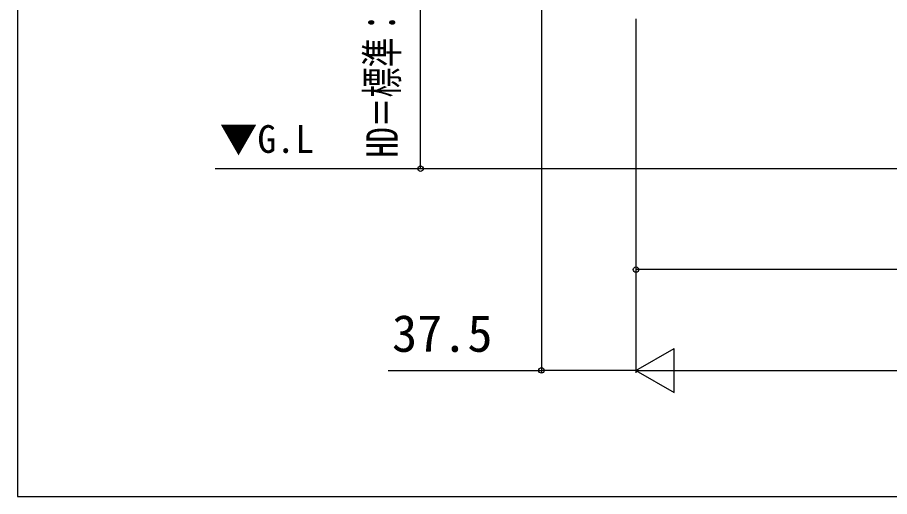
# Model space of a CAD drawing. Units: millimetres, scale not verified. Extents: x -875 to 875, y -1304 to 1297.
# Drawn here: x -875 to -528.8, y -1304.2 to -1114.2 of the extents above; entities that cross this region are included whole.
import ezdxf
from ezdxf.enums import TextEntityAlignment as Align

# ---------------------------------------------------------------- set-up
doc = ezdxf.new("R2010")
doc.units = ezdxf.units.MM
doc.header["$LTSCALE"] = 8
for name, color, linetype in [('0-2_USER1', 3, 'Continuous'), ('0-8_YKK_D', 6, 'Continuous'), ('0-9_YKK_ZWAK', 7, 'Continuous'), ('0-A_YSS_K', 3, 'Continuous')]:
    doc.layers.add(name, color=color, linetype=linetype)
doc.styles.add('ＭＳ ゴシック', font='')
doc.styles.get('ＭＳ ゴシック').set_extended_font_data('MS Gothic')

msp = doc.modelspace()

# ---------------------------------------------------------------- linework, layer by layer
at = {"layer": '0-8_YKK_D'}
for p, q in [((-715, -1174.2), (-715, -914.2)), ((-667.002, -1104.7), (-667.002, -1255.2)), ((-629.502, -1114.7), (-629.502, -1255.2)), ((-629.502, -1114.7), (-629.502, -1255.2)), ((-629.502, -1114.7), (-629.502, -1215.2)), ((-204.502, -1214.2), (-629.502, -1214.2)), ((-629.502, -1254.2), (-614.346, -1245.45)), ((-614.346, -1262.95), (-614.346, -1245.45)), ((-727.83, -1254.2), (-667.002, -1254.2)), ((-629.502, -1254.2), (-667.002, -1254.2)), ((-629.502, -1254.2), (-614.346, -1262.95)), ((-629.502, -1254.2), (-599.191, -1254.2)), ((-612.002, -1254.2), (3.967, -1254.2))]:
    msp.add_line(p, q, dxfattribs=at)
for centre in [(-715, -1174.2), (-629.502, -1214.2), (-667.002, -1254.2)]:
    msp.add_circle(centre, 1.075, dxfattribs=at)
at = {"layer": '0-9_YKK_ZWAK'}
msp.add_line((-875, 1245.8), (-875, -1304.2), dxfattribs=at)
msp.add_lwpolyline([(-875, -1304.2), (875, -1304.2), (875, 1245.8)], dxfattribs=at)
at = {"layer": '0-A_YSS_K'}
msp.add_line((4.29, -1174.2), (-796.491, -1174.2), dxfattribs=at)

# ---------------------------------------------------------------- texts
at = {"layer": '0-2_USER1', "style": 'ＭＳ ゴシック'}
msp.add_text('▼G.L', height=11, dxfattribs=at).set_placement((-794.745, -1171.2), align=Align.BOTTOM_LEFT)
at = {"layer": '0-8_YKK_D', "style": 'ＭＳ ゴシック', "width": 0.7}
msp.add_text('HD＝標準：557.5、桁下ロング：957.5', height=12.46, rotation=90, dxfattribs=at).set_placement((-720.318, -1169.671), align=Align.BOTTOM_LEFT)
at = {"layer": '0-8_YKK_D', "style": 'ＭＳ ゴシック'}
msp.add_text('37.5', height=14.66, dxfattribs=at).set_placement((-726.308, -1251.2), align=Align.BOTTOM_LEFT)

doc.saveas('drawing.dxf')
